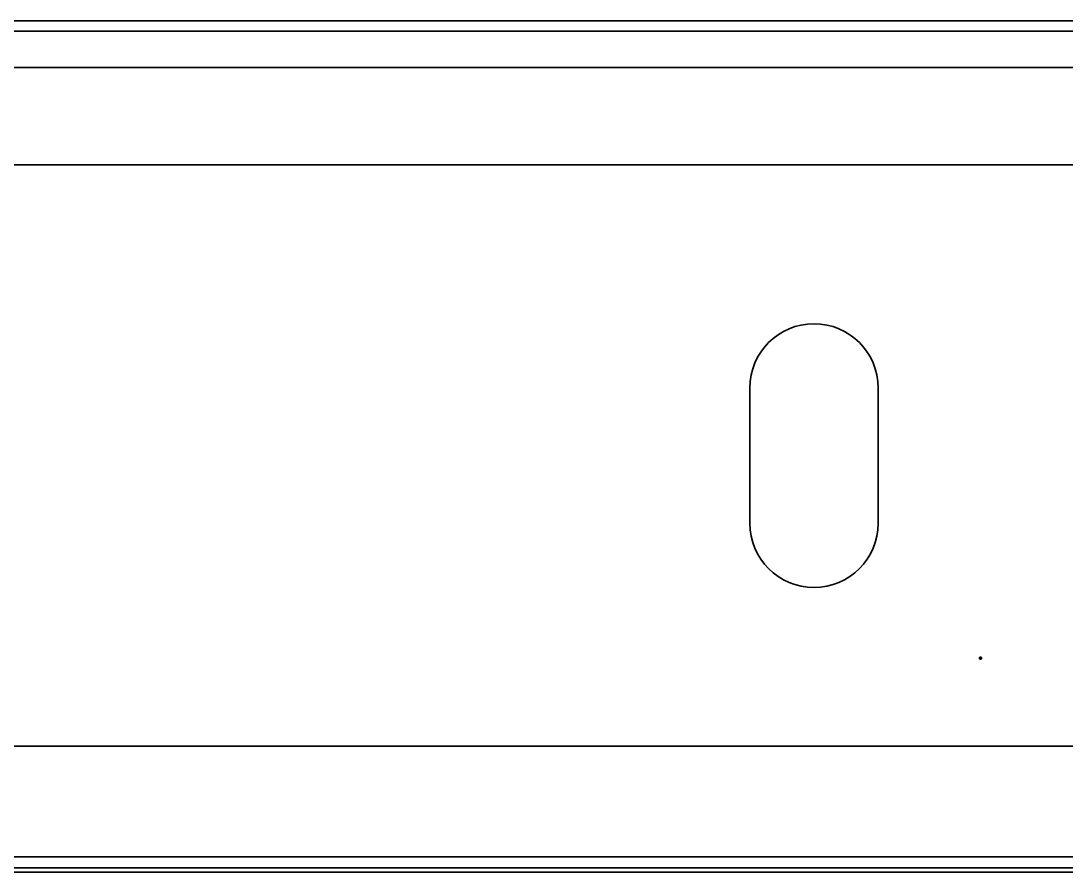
# Model space of a CAD drawing. Extents: x -760 to 4209, y 5795 to 10328.
# Drawn here: x 2426.9 to 2540.9, y 10065.6 to 10158.4 of the extents above; entities that cross this region are included whole.
import ezdxf

# ---------------------------------------------------------------- set-up
doc = ezdxf.new("R2010")
doc.units = 0
doc.header["$LTSCALE"] = 5
doc.layers.add('1', color=7, linetype='CONTINUOUS', true_color=0xffffff)

msp = doc.modelspace()

# ---------------------------------------------------------------- linework, layer by layer
at = {"layer": '1', "color": 7, "linetype": 'Continuous', "lineweight": 35}
for p, q in [((1910.55, 10158.42), (2649.55, 10158.42)), ((2643.55, 10157.29), (1916.05, 10157.29)), ((1916.05, 10153.35), (2643.55, 10153.35)), ((2643.55, 10142.72), (1916.55, 10142.72)), ((2506.4, 10103.64), (2506.4, 10118.4)), ((2520.4, 10118.4), (2520.4, 10103.64)), ((2643.55, 10079.32), (1916.55, 10079.32)), ((1918.55, 10067.25), (2641.55, 10067.25)), ((1918.55, 10066.05), (2641.55, 10066.05)), ((1916.55, 10065.6), (2643.55, 10065.6))]:
    msp.add_line(p, q, dxfattribs=at)
for centre, start, end in [((2513.4, 10118.4), 0, 180), ((2513.4, 10103.64), 180, 0)]:
    msp.add_arc(centre, 7, start, end, dxfattribs=at)
at = {"layer": '1', "color": 163, "linetype": 'Continuous', "lineweight": 70}
msp.add_point((2531.55, 10088.92), dxfattribs=at)
msp.add_point((2531.55, 10088.92), dxfattribs=at)

doc.saveas('drawing.dxf')
